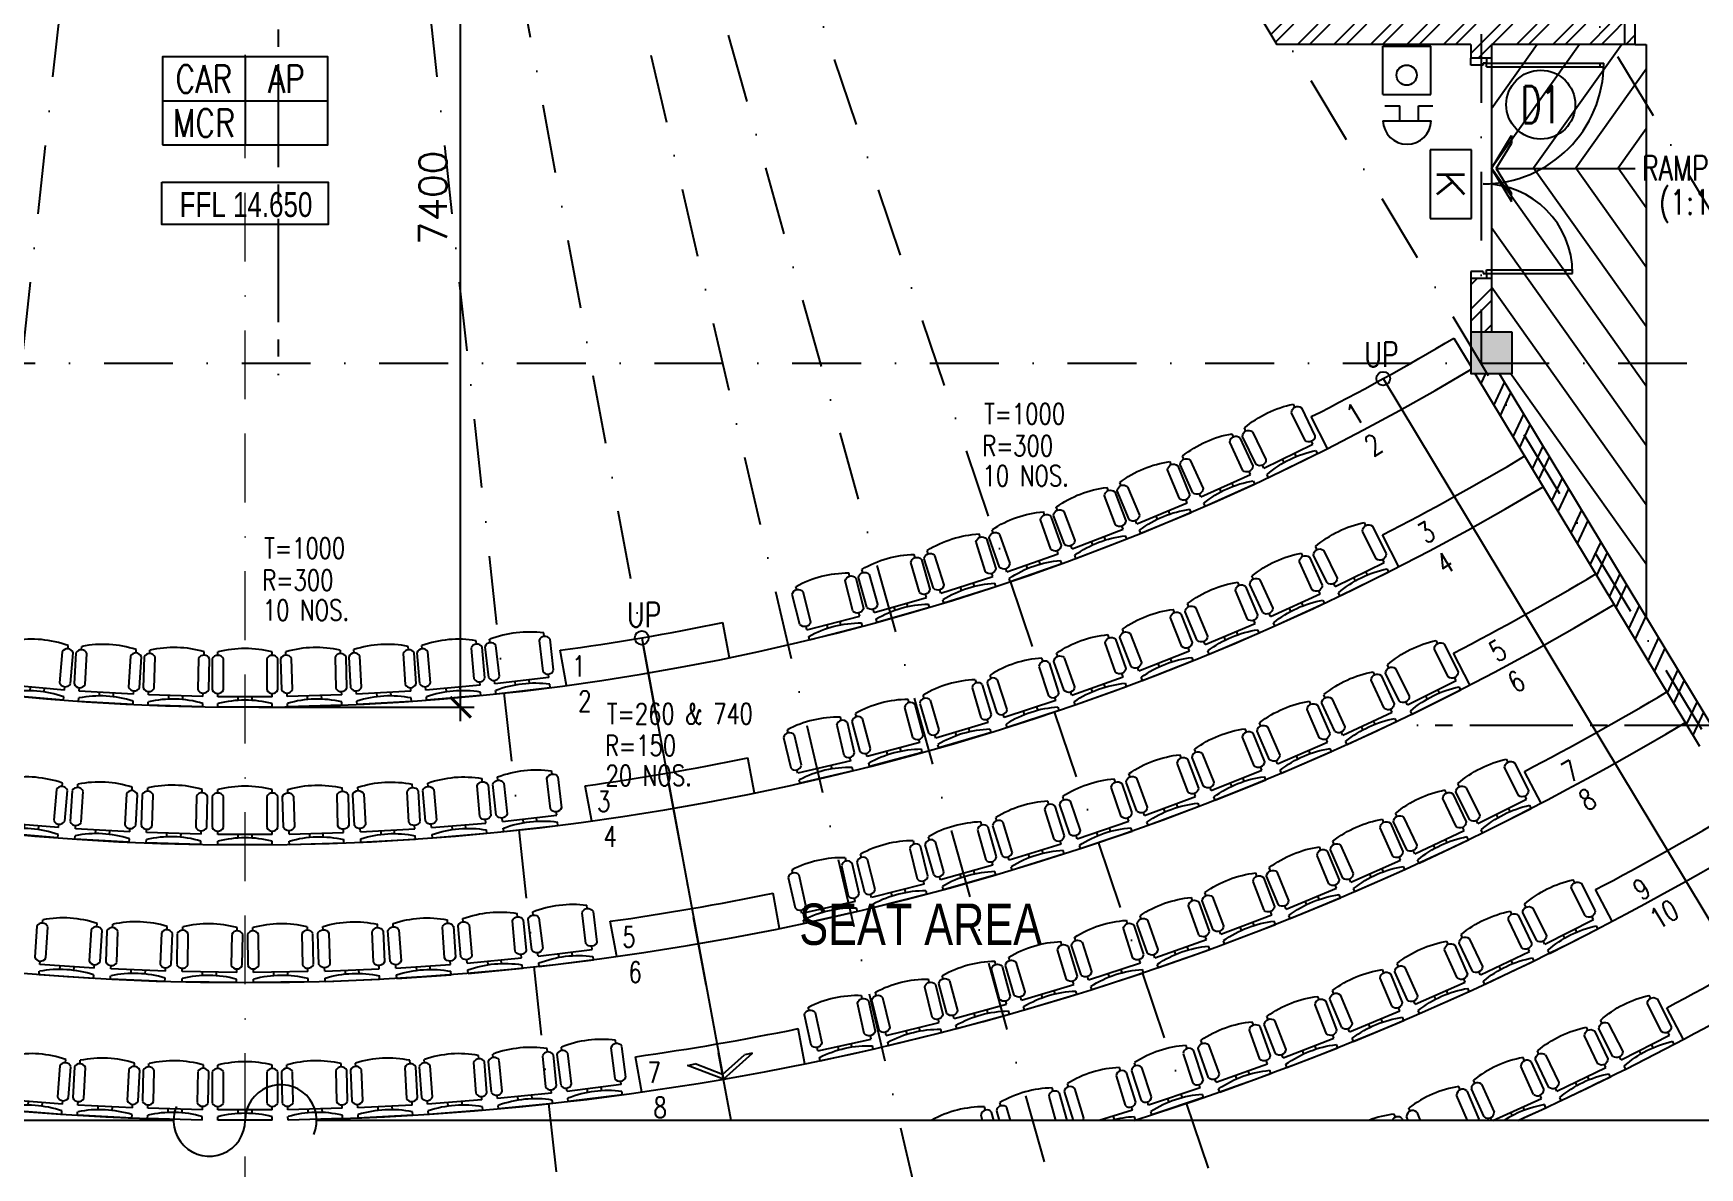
# Model space of a CAD drawing. Extents: x 2879167 to 2959690, y -882003 to -585933.
# Drawn here: x 2912693 to 2924800, y -853020 to -844781 of the extents above; entities that cross this region are included whole.
import ezdxf
from ezdxf.enums import TextEntityAlignment as Align

# ---------------------------------------------------------------- set-up
doc = ezdxf.new("R2010")
doc.units = 0
doc.header["$LTSCALE"] = 1000
doc.header["$MEASUREMENT"] = 0
doc.header["$PDMODE"] = 66
for name, pattern in [('BORDER', [1.75, 0.5, -0.25, 0.5, -0.25, 0, -0.25]), ('CENTER2', [1.125, 0.75, -0.125, 0.125, -0.125]), ('DASHDOT', [1, 0.5, -0.25, 0, -0.25])]:
    doc.linetypes.add(name, pattern=pattern)
doc.layers.get('0').update_dxf_attribs({"linetype": 'CONTINUOUS'})
doc.layers.get('DEFPOINTS').update_dxf_attribs({"linetype": 'CONTINUOUS'})
for name, color, linetype in [('-EL & K', 10, 'CONTINUOUS'), ('-FF', 240, 'CONTINUOUS'), ('COL', 3, 'CONTINUOUS'), ('DIM', 5, 'CONTINUOUS'), ('Finishes', 1, 'CONTINUOUS'), ('GRID', 6, 'DASHDOT'), ('H', 6, 'CONTINUOUS'), ('R25', 5, 'CONTINUOUS'), ('ROAD', 7, 'CONTINUOUS'), ('Sch_Door', 7, 'CONTINUOUS'), ('seat_below_cen', 8, 'CONTINUOUS'), ('SECTIONLINE', 4, 'CONTINUOUS'), ('SPEC', 7, 'CONTINUOUS'), ('stair', 7, 'CONTINUOUS'), ('step', 7, 'CONTINUOUS'), ('TEXT', 7, 'CONTINUOUS'), ('WALL', 2, 'CONTINUOUS'), ('WIN', 5, 'CONTINUOUS')]:
    doc.layers.add(name, color=color, linetype=linetype)
doc.styles.add('ROMANS', font='romans.shx')
doc.styles.add('ROMS', font='ROMANS.SHX', dxfattribs={"height": 300})
doc.styles.get("Standard").update_dxf_attribs({"font": 'Helv.shx'})
doc.dimstyles.get("Standard").update_dxf_attribs({"dimscale": 5, "dimtxt": 1, "dimasz": 2, "dimexe": 1, "dimexo": 1, "dimgap": 1, "dimtad": 0, "dimtih": 1, "dimtoh": 1, "dimdec": 4, "dimzin": 0, "dimdsep": 46, "dimtxsty": 'ROMANS', "dimcen": 1, "dimadec": 0, "dimazin": 0, "dimtfac": 1, "dimtdec": 4, "dimtofl": 0, "dimtmove": 0, "dimatfit": 3, "dimfxl": 0, "dimtolj": 1, "dimtzin": 0, "dimarcsym": 0})
doc.dimstyles.new('STANDARD$0', dxfattribs={"dimscale": 0, "dimtxt": 8, "dimasz": 6, "dimexe": 1, "dimexo": 1, "dimgap": 3, "dimtad": 1, "dimdec": 0, "dimlfac": -1, "dimrnd": 1, "dimzin": 0, "dimdsep": 46, "dimtxsty": 'Standard', "dimcen": 0, "dimclrd": 5, "dimclre": 250, "dimadec": 0, "dimazin": 0, "dimtfac": 1, "dimtdec": 4, "dimtofl": 0, "dimtmove": 0, "dimatfit": 3, "dimfxl": 0, "dimtolj": 1, "dimtzin": 0, "dimarcsym": 0})
pattern_1 = [(45, (488140.78, 85286.4), (-132.582521, 132.582521), []), (45, (488229.17, 85286.4), (-132.582521, 132.582521), [])]

# ---------------------------------------------------------------- blocks, each defined once
blk = doc.blocks.new('A$C7CF1353A')
at = {"layer": 'R25'}
for p, q in [((115, 1600), (115, 1563)), ((90, 1550), (0, 1550)), ((115, 1563), (90, 1563)), ((90, 1563), (90, 1550)), ((115, 1538), (115, 1563)), ((115, 1563), (966, 1563)), ((115, 1538), (965, 1538)), ((90, 50), (0, 50)), ((90, 50), (90, 37)), ((90, 37), (740, 37)), ((115, 62), (740, 62)), ((115, 37), (115, 62)), ((115, 37), (115, 0))]:
    blk.add_line(p, q, dxfattribs=at)
for centre, radius, start, end in [((90, 1563), 876, 270, 0), ((90, 37), 650, 0, 89.9999)]:
    blk.add_arc(centre, radius, start, end, dxfattribs=at)
at = {"layer": 'WIN'}
for p, q in [((0, 1550), (0, 1600)), ((940, 1538), (940, 1563)), ((0, 50), (0, 0)), ((689, 62), (689, 37))]:
    blk.add_line(p, q, dxfattribs=at)
blk = doc.blocks.new('_ARCHTICK')
at = {"color": 0, "linetype": 'ByBlock', "const_width": 0.15}
blk.add_lwpolyline([(-0.5, -0.5), (0.5, 0.5)], dxfattribs=at)
blk = doc.blocks.new('*D191')
at = {"layer": 'DEFPOINTS', "color": 0}
for p in [(2914231, -842276), (2915796, -842276), (2914231, -849676)]:
    blk.add_point(p, dxfattribs=at)
at = {"layer": 'DIM', "color": 0}
for p, q in [((2915796, -849776), (2915796, -842176)), ((2914331, -842276), (2915896, -842276)), ((2914331, -849676), (2915896, -849676))]:
    blk.add_line(p, q, dxfattribs=at)
at = {"layer": 'DIM', "color": 0, "xscale": 150, "yscale": 150, "zscale": 150}
for p, rotation in [((2915796, -842276), 90), ((2915796, -849676), 270)]:
    blk.add_blockref('_ARCHTICK', p, dxfattribs=dict(at, rotation=rotation))
at = {"layer": 'DIM', "color": 7, "insert": (2915596, -845976), "char_height": 200, "attachment_point": 5, "rotation": 90, "style": 'ROMANS'}
blk.add_mtext('\\A1;7400', dxfattribs=at)
blk = doc.blocks.new('*D195')
at = {"layer": 'DEFPOINTS', "color": 0}
for p in [(2914231, -832276), (2914231, -832276), (2913813, -834561), (2898231, -858827), (2931005, -860112)]:
    blk.add_point(p, dxfattribs=at)
at = {"layer": 'DIM'}
blk.add_arc((2914231, -832276), 2323, 238.927, 301.073, dxfattribs=at)
at = {"layer": 'DIM', "xscale": 200, "yscale": 200, "zscale": 200}
for p, rotation in [((2913032, -834265), 148.9270490380316), ((2915430, -834265), 31.07295098388072)]:
    blk.add_blockref('_ARCHTICK', p, dxfattribs=dict(at, rotation=rotation))
at = {"layer": 'DIM', "color": 7, "insert": (2914231, -834379), "char_height": 200, "attachment_point": 5, "rotation": 0, "style": 'ROMANS'}
blk.add_mtext('\\A1;62°8\'45"', dxfattribs=at)
blk = doc.blocks.new('*D211')
at = {"layer": 'DEFPOINTS', "color": 0}
for p in [(2914231, -832276), (2914231, -832276), (2910578, -865824), (2917884, -865824), (2912983, -866783)]:
    blk.add_point(p, dxfattribs=at)
at = {"layer": 'DIM'}
for p, q in [((2910567, -865923), (2910482, -866702)), ((2917895, -865923), (2917980, -866702))]:
    blk.add_line(p, q, dxfattribs=at)
blk.add_arc((2914231, -832276), 34530, 263.7854, 276.2146, dxfattribs=at)
at = {"layer": 'DIM', "xscale": 200, "yscale": 200, "zscale": 200}
for p, rotation in [((2910493, -866602), 173.7854098226173), ((2917969, -866602), 6.214590176150291)]:
    blk.add_blockref('_ARCHTICK', p, dxfattribs=dict(at, rotation=rotation))
at = {"layer": 'DIM', "color": 7, "insert": (2914231, -866586), "char_height": 200, "attachment_point": 5, "style": 'ROMANS'}
blk.add_mtext('\\A1;12°25\'45"', dxfattribs=at)
blk = doc.blocks.new('*D212')
at = {"layer": 'DEFPOINTS', "color": 0}
for p in [(2914231, -832276), (2914231, -832276), (2924967, -864095), (2917884, -865824), (2920442, -866259)]:
    blk.add_point(p, dxfattribs=at)
at = {"layer": 'DIM'}
for p, q in [((2924999, -864190), (2925307, -865104)), ((2917895, -865923), (2917982, -866718))]:
    blk.add_line(p, q, dxfattribs=at)
blk.add_arc((2914231, -832276), 34546, 276.2146, 288.6438, dxfattribs=at)
at = {"layer": 'DIM', "xscale": 200, "yscale": 200, "zscale": 200}
for p, rotation in [((2925275, -865009), 18.64377093083604), ((2917971, -866619), 186.2145905017466)]:
    blk.add_blockref('_ARCHTICK', p, dxfattribs=dict(at, rotation=rotation))
at = {"layer": 'DIM', "color": 7, "insert": (2921619, -865798), "char_height": 200, "attachment_point": 5, "rotation": 12.4292, "style": 'ROMANS'}
blk.add_mtext('\\A1;12°25\'45"', dxfattribs=at)
blk = doc.blocks.new('*D213')
at = {"layer": 'DEFPOINTS', "color": 0}
for p in [(2914231, -832276), (2914231, -832276), (2931679, -861230), (2924967, -864095), (2927606, -864112)]:
    blk.add_point(p, dxfattribs=at)
at = {"layer": 'DIM'}
for p, q in [((2931730, -861316), (2932106, -861938)), ((2924999, -864190), (2925302, -865090))]:
    blk.add_line(p, q, dxfattribs=at)
blk.add_arc((2914231, -832276), 34532, 288.6438, 301.073, dxfattribs=at)
at = {"layer": 'DIM', "xscale": 200, "yscale": 200, "zscale": 200}
for p, rotation in [((2932054, -861853), 31.07295125743966), ((2925270, -864995), 198.6437709308367)]:
    blk.add_blockref('_ARCHTICK', p, dxfattribs=dict(at, rotation=rotation))
at = {"layer": 'DIM', "color": 7, "insert": (2928656, -863409), "char_height": 200, "attachment_point": 5, "rotation": 24.8584, "style": 'ROMANS'}
blk.add_mtext('\\A1;12°25\'45"', dxfattribs=at)
blk = doc.blocks.new('*D214')
at = {"layer": 'DEFPOINTS', "color": 0}
for p in [(2914231, -832276), (2914231, -832276), (2903496, -864095), (2905581, -865721), (2910578, -865824)]:
    blk.add_point(p, dxfattribs=at)
at = {"layer": 'DIM'}
for p, q in [((2903464, -864190), (2903155, -865104)), ((2910567, -865923), (2910481, -866718))]:
    blk.add_line(p, q, dxfattribs=at)
blk.add_arc((2914231, -832276), 34546, 251.3562, 263.7854, dxfattribs=at)
at = {"layer": 'DIM', "xscale": 200, "yscale": 200, "zscale": 200}
for p, rotation in [((2903187, -865009), 161.3562291409189), ((2910491, -866619), 353.7854095700074)]:
    blk.add_blockref('_ARCHTICK', p, dxfattribs=dict(at, rotation=rotation))
at = {"layer": 'DIM', "color": 7, "insert": (2906843, -865798), "char_height": 200, "attachment_point": 5, "rotation": 347.5708, "style": 'ROMANS'}
blk.add_mtext('\\A1;12°25\'45"', dxfattribs=at)
blk = doc.blocks.new('*D215')
at = {"layer": 'DEFPOINTS', "color": 0}
for p in [(2914231, -832276), (2914231, -832276), (2896783, -861230), (2898592, -863063), (2903496, -864095)]:
    blk.add_point(p, dxfattribs=at)
at = {"layer": 'DIM'}
for p, q in [((2896732, -861316), (2896357, -861938)), ((2903464, -864190), (2903160, -865090))]:
    blk.add_line(p, q, dxfattribs=at)
blk.add_arc((2914231, -832276), 34532, 238.927, 251.3562, dxfattribs=at)
at = {"layer": 'DIM', "xscale": 200, "yscale": 200, "zscale": 200}
for p, rotation in [((2896408, -861853), 148.9270488143155), ((2903192, -864995), 341.3562291409183)]:
    blk.add_blockref('_ARCHTICK', p, dxfattribs=dict(at, rotation=rotation))
at = {"layer": 'DIM', "color": 7, "insert": (2899807, -863409), "char_height": 200, "attachment_point": 5, "rotation": 335.1416, "style": 'ROMANS'}
blk.add_mtext('\\A1;12°25\'45"', dxfattribs=at)
blk = doc.blocks.new('*D248')
at = {"layer": 'DEFPOINTS', "color": 0}
for p in [(2914231, -832276), (2910020, -864502)]:
    blk.add_point(p, dxfattribs=at)
at = {"layer": 'DIM', "color": 0}
blk.add_line((2914244, -832176), (2910008, -864601), dxfattribs=at)
at = {"layer": 'DIM', "color": 0, "xscale": 150, "yscale": 150, "zscale": 150, "rotation": 262.5559261488257}
blk.add_blockref('_ARCHTICK', (2910020, -864502), dxfattribs=at)
at = {"layer": 'DIM', "color": 7, "insert": (2911107, -854329), "char_height": 200, "attachment_point": 5, "rotation": 82.5559, "style": 'ROMANS'}
blk.add_mtext('\\A1;R32500', dxfattribs=at)
blk = doc.blocks.new('sbc')
at = {"layer": 'seat_below_cen'}
for p, q in [((-198, 375), (-198, 400)), ((198, 375), (198, 400)), ((-238, 350), (-238, 125)), ((-158, 125), (-158, 350)), ((158, 350), (158, 125)), ((238, 125), (238, 350)), ((-198, 75), (-198, 100)), ((198, 75), (-198, 75)), ((-198, 0), (-198, 25)), ((198, 0), (-198, 0)), ((-50, 49), (-50, 75)), ((50, 75), (50, 48)), ((198, 75), (198, 100)), ((198, 0), (198, 25))]:
    blk.add_line(p, q, dxfattribs=at)
for centre, radius, start, end in [((-198, 331), 44.5, 25.9892, 154.0108), ((0, -368), 793, 75.5714, 104.4286), ((198, 331), 44.5, 25.9892, 154.0108), ((-198, 144), 44.5, 205.9892, 334.0108), ((198, 144), 44.5, 205.9892, 334.0108), ((0, -743), 793, 75.5714, 104.4286)]:
    blk.add_arc(centre, radius, start, end, dxfattribs=at)
blk = doc.blocks.new('*D240')
at = {"layer": 'DEFPOINTS', "color": 0}
for p in [(2914231, -832276), (2914231, -832276), (2925948, -864522), (2927659, -864503), (2925388, -865344)]:
    blk.add_point(p, dxfattribs=at)
at = {"layer": 'DIM'}
blk.add_arc((2914231, -832276), 34310, 288.6438, 292.6199, dxfattribs=at)
at = {"layer": 'DIM', "xscale": 200, "yscale": 200, "zscale": 200}
for p, rotation in [((2927427, -863946), 22.61986495981799), ((2925199, -864785), 198.6437706189759)]:
    blk.add_blockref('_ARCHTICK', p, dxfattribs=dict(at, rotation=rotation))
at = {"layer": 'DIM', "color": 7, "insert": (2926243, -864180), "char_height": 200, "attachment_point": 5, "rotation": 20.6318, "style": 'ROMANS'}
blk.add_mtext('\\A1;3°58\'34"', dxfattribs=at)
blk = doc.blocks.new('*D241')
at = {"layer": 'DEFPOINTS', "color": 0}
for p in [(2914231, -832276), (2914231, -832276), (2901771, -864243), (2900803, -864503), (2903074, -865344)]:
    blk.add_point(p, dxfattribs=at)
at = {"layer": 'DIM'}
blk.add_arc((2914231, -832276), 34310, 247.3801, 251.3562, dxfattribs=at)
at = {"layer": 'DIM', "xscale": 200, "yscale": 200, "zscale": 200}
for p, rotation in [((2901035, -863946), 157.3801448760717), ((2903263, -864785), 341.3562392169155)]:
    blk.add_blockref('_ARCHTICK', p, dxfattribs=dict(at, rotation=rotation))
at = {"layer": 'DIM', "color": 7, "insert": (2902219, -864180), "char_height": 200, "attachment_point": 5, "rotation": 339.3682, "style": 'ROMANS'}
blk.add_mtext('\\A1;3°58\'34"', dxfattribs=at)
blk = doc.blocks.new('*D242')
at = {"layer": 'DEFPOINTS', "color": 0}
for p in [(2914231, -832276), (2914231, -832276), (2903828, -864970), (2903070, -865356), (2904805, -865892)]:
    blk.add_point(p, dxfattribs=at)
at = {"layer": 'DIM'}
blk.add_arc((2914231, -832276), 34310, 251.3562, 254.3361, dxfattribs=at)
at = {"layer": 'DIM', "xscale": 200, "yscale": 200, "zscale": 200}
for p, rotation in [((2903263, -864785), 161.3562293810234), ((2904968, -865311), 344.3361454312286)]:
    blk.add_blockref('_ARCHTICK', p, dxfattribs=dict(at, rotation=rotation))
at = {"layer": 'DIM', "color": 7, "insert": (2904177, -864850), "char_height": 200, "attachment_point": 5, "rotation": 342.8462, "style": 'ROMANS'}
blk.add_mtext('\\A1;2°58\'48"', dxfattribs=at)
blk = doc.blocks.new('*D243')
at = {"layer": 'DEFPOINTS', "color": 0}
for p in [(2914231, -832276), (2914231, -832276), (2924066, -865145), (2925392, -865356), (2923657, -865892)]:
    blk.add_point(p, dxfattribs=at)
at = {"layer": 'DIM'}
blk.add_arc((2914231, -832276), 34310, 285.6639, 288.6438, dxfattribs=at)
at = {"layer": 'DIM', "xscale": 200, "yscale": 200, "zscale": 200}
for p, rotation in [((2925199, -864785), 18.64377421588699), ((2923494, -865311), 195.6638581656818)]:
    blk.add_blockref('_ARCHTICK', p, dxfattribs=dict(at, rotation=rotation))
at = {"layer": 'DIM', "color": 7, "insert": (2924286, -864850), "char_height": 200, "attachment_point": 5, "rotation": 17.1538, "style": 'ROMANS'}
blk.add_mtext('\\A1;2°58\'48"', dxfattribs=at)
blk = doc.blocks.new('*D187')
at = {"layer": 'DEFPOINTS', "color": 0, "ltscale": 0.1}
for p in [(2914231, -832276), (2908510, -860604)]:
    blk.add_point(p, dxfattribs=at)
at = {"layer": 'DIM', "ltscale": 0.1}
blk.add_line((2914251, -832177), (2908491, -860702), dxfattribs=at)
at = {"layer": 'DIM', "ltscale": 0.1, "xscale": 200, "yscale": 200, "zscale": 200, "rotation": 258.5830123765257}
blk.add_blockref('_ARCHTICK', (2908510, -860604), dxfattribs=at)
at = {"layer": 'DIM', "color": 7, "ltscale": 0.1, "insert": (2909550, -854231), "char_height": 200, "attachment_point": 5, "rotation": 78.583, "style": 'ROMANS'}
blk.add_mtext('\\A1;R28900', dxfattribs=at)

msp = doc.modelspace()

# ---------------------------------------------------------------- hatches: boundary and pattern name
at = {"layer": 'H', "ltscale": 0.1}
h = msp.add_hatch(dxfattribs=at)
h.set_pattern_fill('AR-CONC', color=256, scale=35, style=0)
h.set_pattern_definition([(50, (488140.78, 85286.4), (251.041064, -21.963247), [26.25, -288.75]), (355, (488140.78, 85286.4), (-48.562967, 263.267247), [21, -231]), (100.4514, (488161.7, 85284.56), (202.478284, 241.30384), [22.309067, -245.39974]), (46.1842, (488140.78, 85356.4), (373.534367, -57.931655), [39.375, -433.125]), (96.6356, (488171.9, 85351.56), (327.131947, 340.941255), [33.4636, -368.09955]), (351.1842, (488140.78, 85356.4), (327.13168, 340.94151), [31.5, -346.5]), (21, (488175.78, 85338.9), (208.917468, -140.916612), [26.25, -288.75]), (326, (488175.78, 85338.9), (85.160366, 253.802516), [21, -231]), (71.4514, (488193.19, 85327.15), (294.07792, 112.885674), [22.309067, -245.39974]), (37.5, (488140.78, 85286.39), (4.2559494, 116.5128488), [0, -228.2, 0, -234.5, 0, -231.875]), (7.5, (488140.78, 85286.39), (92.074338, 138.044099), [0, -133.7, 0, -222.95, 0, -88.375]), (327.5, (488062.73, 85286.39), (186.8378527, -7.894205), [0, -87.5, 0, -273, 0, -362.25]), (317.5, (488027.73, 85286.39), (204.115159, 35.036744), [0, -113.75, 0, -181.3, 0, -257.25])])
h.paths.add_polyline_path([(2926257.1, -842200.5), (2926082.1, -842200.5), (2926082.1, -842300.5, -0.4142136), (2926132.1, -842350.5, -1), (2926032.1, -842350.5, -0.4142136), (2926082.1, -842300.5), (2926082.1, -842200.5), (2925907.1, -842200.5), (2925907.1, -842800.5), (2926257.1, -842800.5)])
h.paths.add_polyline_path([(2920407.1, -842200.5), (2920257.1, -842200.5), (2920257.1, -842300.5, -0.4142136), (2920307.1, -842350.5, -1), (2920207.1, -842350.5, -0.4142136), (2920257.1, -842300.5), (2920257.1, -842200.5), (2920107.1, -842200.5), (2920107.1, -842500.5), (2920407.1, -842500.5)])
h.paths.add_polyline_path([(2923436.8, -846950.5), (2923136.8, -846950.5), (2923136.8, -847250.5), (2923436.8, -847250.5)])
h.paths.add_polyline_path([(2926257.1, -846650.5), (2925907.1, -846650.5), (2925907.1, -847250.5), (2926257.1, -847250.5)])
h = msp.add_hatch(dxfattribs=at)
h.set_pattern_fill('ANSI32', color=256, scale=500, style=0)
h.set_pattern_definition(pattern_1)
h.paths.add_polyline_path([(2924332.1, -842200.5), (2920407.1, -842200.5), (2920407.1, -842361.1), (2924182.1, -842361.1), (2924182.1, -842936.1), (2924182.3, -842936.1), (2924182.3, -842936.1), (2924332.1, -842936.1)])
h.paths.add_polyline_path([(2920407.1, -842379.1), (2920407.1, -842500.5), (2920305.1, -842500.5), (2921727.6, -844861.1), (2923136.8, -844861.1), (2923136.8, -844961.1), (2923286.8, -844961.1), (2923286.8, -844861.1), (2924332.1, -844861.1), (2924332.1, -844136.1), (2924182.1, -844136.1), (2924182.1, -844711.1), (2921812.3, -844711.1)])
h = msp.add_hatch(dxfattribs=at)
h.set_pattern_fill('ANSI32', color=256, scale=500, style=0)
h.set_pattern_definition(pattern_1)
h.paths.add_polyline_path([(2923286.8, -846561.1), (2923136.8, -846561.1), (2923136.8, -846950.5), (2923286.8, -846950.5)])
h = msp.add_hatch(dxfattribs=at)
h.set_pattern_fill('ANSI32', color=256, scale=600, angle=20, style=0)
h.paths.add_polyline_path([(2923342.5, -847250.5), (2924932.5, -849879.2), (2924799.7, -849959.2), (2923167.4, -847250.5)])

# ---------------------------------------------------------------- linework, layer by layer
at = {"layer": '-EL & K', "color": 10}
for p, q in [((2922842.3, -845626.9), (2922842.3, -846126.9)), ((2923142.3, -845626.9), (2922842.3, -845626.9)), ((2923142.3, -846126.9), (2923142.3, -845626.9)), ((2922842.3, -846126.9), (2923142.3, -846126.9))]:
    msp.add_line(p, q, dxfattribs=at)
at = {"layer": '-FF', "ltscale": 1.3}
for p, q in [((2922497.4, -844874.3), (2922847.6, -844874.3)), ((2922497.6, -845224.5), (2922497.6, -844874.3)), ((2922847.6, -845224.5), (2922847.6, -844874.3)), ((2922497.6, -845224.5), (2922847.7, -845224.5)), ((2922513.1, -845308.1), (2922621.7, -845308.1)), ((2922513.1, -845308.1), (2922621.7, -845308.1)), ((2922621.7, -845416.1), (2922621.7, -845308.1)), ((2922621.7, -845416.1), (2922621.7, -845308.1)), ((2922756.4, -845308.1), (2922860.7, -845308.1)), ((2922756.4, -845416.1), (2922756.4, -845308.1)), ((2922756.4, -845308.1), (2922860.7, -845308.1)), ((2922756.4, -845416.1), (2922756.4, -845308.1)), ((2922498.6, -845416.1), (2922849.5, -845416.1)), ((2922498.6, -845416.1), (2922849.5, -845416.1))]:
    msp.add_line(p, q, dxfattribs=at)
for centre, major_axis, start_param, end_param in [((2922670.6, -845084.4), (51.9, -51.9), 3.1415927, 9.424778), ((2922674, -845410.4), (124.2, 124.2), 2.3885726, 5.465409), ((2922674, -845410.4), (124.2, 124.2), 2.3885726, 5.465409)]:
    msp.add_ellipse(centre, major_axis=major_axis, ratio=1, start_param=start_param, end_param=end_param, dxfattribs=at)
at = {"ltscale": 2}
msp.add_line((2923013.3, -846994.7), (2923136.8, -847199.6), dxfattribs=at)
at = {"color": 5, "ltscale": 2}
for p, q in [((2913711.1, -852677.3), (2902024.7, -852677.3)), ((2926437.6, -852677.3), (2914751.1, -852677.3))]:
    msp.add_line(p, q, dxfattribs=at)
at = {"ltscale": 2}
for radius, start, end in [(17400, 239.21495, 300.78505), (18400, 239.16059, 300.83941), (19140, 297.30466, 300.85145), (19400, 239.14855, 300.85145), (17140, 277.67378, 281.68639), (20140, 297.48963, 300.8623), (20400, 239.1377, 268.53973), (20400, 271.46024, 300.8623), (18140, 277.8297, 281.62098), (21140, 297.65728, 300.87215), (21400, 287.56868, 300.87215), (19140, 277.96931, 281.5624), (22140, 297.80993, 300.88111), (22400, 294.38451, 300.88111), (20140, 278.09504, 281.50965)]:
    msp.add_arc((2914231.1, -832275.5), radius, start, end, dxfattribs=at)
at = {"color": 5, "ltscale": 2}
for centre, start, end in [((2914491.1, -852677.3), 336.90183, 180), ((2914491.2, -852677.4), 336.90183, 180), ((2913971.1, -852677.3), 156.90183, 0), ((2913971.2, -852677.4), 156.90183, 0)]:
    msp.add_arc(centre, 260, start, end, dxfattribs=at)
at = {"layer": 'COL', "color": 3, "ltscale": 2}
msp.add_lwpolyline([(2923436.8, -846950.5), (2923136.8, -846950.5), (2923136.8, -847250.5), (2923436.8, -847250.5)], close=True, dxfattribs=at)
at = {"layer": 'Finishes'}
for p, q in [((2914231.1, -844951.6), (2914231.1, -845591.6)), ((2913631, -845272), (2914831.2, -845272))]:
    msp.add_line(p, q, dxfattribs=at)
msp.add_lwpolyline([(2913631, -845591.6), (2914831.2, -845591.6), (2914831.2, -844951.6), (2913631, -844951.6)], close=True, dxfattribs=at)
at = {"layer": 'GRID'}
for p, q in [((2915944.1, -831243.2), (2933927.4, -861086.4)), ((2910453.1, -866970.4), (2914231.1, -832275.5)), ((2914231.1, -832275.5), (2932244, -862167.7)), ((2914231.1, -832275.5), (2920443.8, -858961.9)), ((2925388.1, -865344.1), (2914231.1, -832275.5)), ((2918009.1, -866970.4), (2914231.1, -832275.5)), ((2914231.1, -832275.5), (2923657.4, -865891.9)), ((2924257.1, -844861.1), (2924257.1, -841187.9)), ((2923211.8, -844786.1), (2923211.8, -847178.8)), ((2902205.2, -847175.5), (2938704.8, -847175.5))]:
    msp.add_line(p, q, dxfattribs=at)
at = {"layer": 'GRID', "color": 5}
msp.add_line((2917763.1, -852677.3), (2913900.6, -831837.5), dxfattribs=at)
at = {"layer": 'GRID', "color": 42, "linetype": 'BORDER', "lineweight": 9}
msp.add_line((2914231.1, -872689.7), (2914231.1, -832275.5), dxfattribs=at)
at = {"layer": 'ROAD', "color": 8}
for p, q in [((2923927, -844861.1), (2923286.8, -845761.1)), ((2923620.2, -844861.1), (2923286.8, -845329.8)), ((2923286.8, -844961.1), (2923286.8, -846561.1)), ((2924233.7, -844861.1), (2923593.6, -845761.1)), ((2924332.1, -844861.1), (2924411.8, -844861.1)), ((2924411.8, -844861.1), (2924411.8, -849024.9)), ((2924411.8, -845042.1), (2923900.4, -845761.1)), ((2924411.8, -845473.4), (2924207.2, -845761.1)), ((2924411.8, -847342.7), (2923286.8, -845761.1)), ((2924411.8, -846911.4), (2923593.6, -845761.1)), ((2924411.8, -846480.1), (2923900.4, -845761.1)), ((2924411.8, -846048.8), (2924207.2, -845761.1)), ((2924411.8, -847774), (2923286.8, -846192.4)), ((2924411.8, -848205.3), (2923286.8, -846623.7)), ((2924411.8, -848636.6), (2923425.8, -847250.5))]:
    msp.add_line(p, q, dxfattribs=at)
at = {"layer": 'Sch_Door', "ltscale": 0.1}
msp.add_circle((2923645.2, -845298.7), 250.4, dxfattribs=at)
at = {"layer": 'seat_below_cen'}
for p, q in [((2923526.7, -852243.8), (2923516.3, -852221)), ((2920560, -852352.2), (2920626, -852567.3)), ((2920590.9, -852316.5), (2920583.6, -852292.6)), ((2920702.5, -852543.8), (2920636.5, -852328.7)), ((2923593.7, -852487.9), (2923500.6, -852283.1)), ((2923573.4, -852250), (2923666.6, -852454.8)), ((2920102.1, -852465.1), (2920095.3, -852441.1)), ((2920182.4, -852468.1), (2920246.7, -852677.4)), ((2920213.3, -852432.5), (2920205.9, -852408.6)), ((2920324.9, -852659.7), (2920258.9, -852444.6)), ((2923060.6, -852454.2), (2923050.8, -852431.2)), ((2923107.2, -852461.5), (2923195.6, -852668.4)), ((2923234.2, -852651.4), (2923141, -852446.6)), ((2923167.1, -852407.3), (2923156.8, -852384.5)), ((2923213.9, -852413.5), (2923307, -852618.3)), ((2919609.8, -852601.8), (2919603.7, -852577.6)), ((2919721.8, -852571.9), (2919715, -852547.8)), ((2919793, -852677.4), (2919767, -852585.1)), ((2920070.3, -852500), (2920120.1, -852677.4)), ((2920203.2, -852677.4), (2920147.4, -852478.4)), ((2920678.9, -852603.3), (2920671.6, -852579.4)), ((2922697.3, -852609.3), (2922687.5, -852586.3)), ((2923112.4, -852677.4), (2923033.6, -852492.9)), ((2923297.7, -852677.4), (2923650.9, -852516.9)), ((2923478.9, -852677.4), (2923681.9, -852585.2)), ((2923527.4, -852601.7), (2923516.6, -852577.9)), ((2923650.9, -852516.9), (2923640.5, -852494.1)), ((2923681.9, -852585.2), (2923671.5, -852562.4)), ((2919221.5, -852677.4), (2919220.9, -852675.1)), ((2919577.2, -852635.9), (2919587.8, -852677.4)), ((2919670.4, -852677.4), (2919654.8, -852616.2)), ((2919690, -852606.8), (2919709.9, -852677.4)), ((2920678.9, -852603.3), (2920437.6, -852677.4)), ((2920442.8, -852677.4), (2920442.3, -852676)), ((2920537.9, -852646.6), (2920545.7, -852672.1)), ((2920701, -852675), (2920693.1, -852677.4)), ((2920701, -852675), (2920693.6, -852651.1)), ((2922589.8, -852653.8), (2922580.5, -852630.5)), ((2922636.2, -852662.1), (2922642.3, -852677.4)), ((2922682.9, -852677.4), (2922670.4, -852648)), ((2922743.9, -852616.6), (2922769.9, -852677.4)), ((2923289.9, -852677.4), (2923280.9, -852657.6)), ((2923425.5, -852619.3), (2923436.6, -852643.6))]:
    msp.add_line(p, q, dxfattribs=at)
for centre, radius, start, end in [((2923654.3, -853001.6), 792.6, 100.02054, 128.87764), ((2920620.1, -853084.4), 792.6, 92.63941, 121.49651), ((2920604, -852359.1), 44.5, 43.05719, 171.07872), ((2923545.1, -852284.3), 44.5, 50.43833, 178.45985), ((2920112.6, -853233.5), 792.6, 91.24718, 120.10428), ((2920114.1, -852508), 44.5, 41.66497, 169.6865), ((2920226.3, -852475), 44.5, 43.05719, 171.07872), ((2923170.6, -853214.7), 792.6, 98.69026, 127.54736), ((2923078.1, -852495.1), 44.5, 49.10805, 177.12958), ((2923185.5, -852447.8), 44.5, 50.43833, 178.45985), ((2923622.1, -852453.6), 44.5, 230.43833, 358.45985), ((2919601.7, -853370.2), 792.6, 89.85496, 118.71206), ((2919733.8, -852614.7), 44.5, 41.66497, 169.6865), ((2920658.5, -852536.9), 44.5, 223.05719, 351.07872), ((2923809.5, -853342.9), 792.6, 100.02054, 122.89999), ((2919620.8, -852645), 44.5, 40.27275, 168.29428), ((2920280.9, -852652.8), 44.5, 326.42918, 351.07872), ((2920730.1, -853442.9), 792.6, 92.63941, 105.03843), ((2922682, -853416.6), 792.6, 97.35998, 111.15679), ((2922606.3, -852695.1), 44.5, 47.77777, 156.64691), ((2922714.8, -852650.2), 44.5, 49.10805, 177.12958), ((2923151.1, -852666.2), 44.5, 345.37537, 357.12958), ((2923262.5, -852617.1), 44.5, 230.43833, 358.45985)]:
    msp.add_arc(centre, radius, start, end, dxfattribs=at)
at = {"layer": 'SECTIONLINE', "color": 4, "linetype": 'CENTER2'}
for p, q in [((2914471.1, -840504.1), (2914471.1, -847263)), ((2929504.2, -849807.6), (2922745.3, -849807.6))]:
    msp.add_line(p, q, dxfattribs=at)
at = {"layer": 'SPEC', "color": 1}
msp.add_lwpolyline([(2913626.4, -845862.7), (2914835.8, -845862.7), (2914835.8, -846169.7), (2913626.4, -846169.7)], close=True, dxfattribs=at)
at = {"layer": 'stair', "color": 5}
for p, q in [((2923286.8, -845762.7), (2923432.9, -845522.7)), ((2923432.9, -845522.7), (2923432.9, -845580.3)), ((2923321.9, -845762.7), (2923432.9, -845580.3)), ((2923286.8, -845762.7), (2923432.9, -846002.7)), ((2923321.9, -845762.7), (2924331.1, -845762.7)), ((2923321.9, -845762.7), (2923432.9, -845945)), ((2923432.9, -846002.7), (2923432.9, -845945)), ((2922500.6, -847288.7), (2925700.4, -852602.5))]:
    msp.add_line(p, q, dxfattribs=at)
at = {"layer": 'stair', "color": 140}
for p, q in [((2917700.9, -852342.6), (2917860, -852200.2)), ((2917707.3, -852377.1), (2917916.7, -852189.7)), ((2917916.7, -852189.7), (2917860, -852200.2)), ((2917444.7, -852277.2), (2917501.4, -852266.7)), ((2917707.3, -852377.1), (2917444.7, -852277.2)), ((2917700.9, -852342.6), (2917501.4, -852266.7))]:
    msp.add_line(p, q, dxfattribs=at)
at = {"layer": 'step', "ltscale": 0.1}
for p, q in [((2922095.6, -847796.8), (2921978.1, -847564.9)), ((2922613, -848655.5), (2922494.6, -848424)), ((2923130.3, -849514), (2923011.1, -849282.9)), ((2923647.5, -850372.2), (2923527.5, -850141.6)), ((2924164.6, -851230.3), (2924043.9, -851000.1)), ((2924681.6, -852088.3), (2924560.3, -851858.3))]:
    msp.add_line(p, q, dxfattribs=at)
at = {"layer": 'step'}
for p, q in [((2917750.3, -849315.9), (2917702.9, -849060.2)), ((2916567.3, -849518), (2916519.9, -849262)), ((2917932.6, -850299.4), (2917885.2, -850043.7)), ((2916749.8, -850502.3), (2916702.3, -850246.4)), ((2918114.8, -851282.8), (2918067.4, -851027.1)), ((2916932.2, -851486.6), (2916884.7, -851230.7)), ((2918297.1, -852266.2), (2918249.7, -852010.5)), ((2917114.6, -852470.7), (2917067.1, -852214.8))]:
    msp.add_line(p, q, dxfattribs=at)
at = {"layer": 'step', "color": 5, "ltscale": 0.1}
msp.add_line((2917113.2, -849171.5), (2917707.3, -852377.1), dxfattribs=at)
at = {"layer": 'step', "color": 5}
for centre in [(2922500.6, -847288.7), (2917113.2, -849171.5)]:
    msp.add_circle(centre, 50, dxfattribs=at)
at = {"layer": 'step', "ltscale": 0.1}
for radius, start, end in [(17140, 296.87079, 300.82224), (18140, 297.09954, 300.83941)]:
    msp.add_arc((2914231.1, -832275.5), radius, start, end, dxfattribs=at)
at = {"layer": 'WALL'}
for p, q in [((2920305.1, -842500.5), (2921727.6, -844861.1)), ((2924332.1, -844861.1), (2924332.1, -844136.1)), ((2923136.8, -844861.1), (2921727.6, -844861.1)), ((2923136.8, -844861.1), (2923136.8, -844961.1)), ((2923286.8, -844961.1), (2923136.8, -844961.1)), ((2924332.1, -844861.1), (2923286.8, -844861.1)), ((2923286.8, -844861.1), (2923286.8, -844961.1)), ((2923286.8, -846561.1), (2923136.8, -846561.1)), ((2923136.8, -846561.1), (2923136.8, -847199.6)), ((2923286.8, -846561.1), (2923286.8, -846950.5)), ((2923167.4, -847250.5), (2924799.8, -849959.4)), ((2923342.5, -847250.5), (2924928.2, -849881.8))]:
    msp.add_line(p, q, dxfattribs=at)

# ---------------------------------------------------------------- block references
at = {"ltscale": 2}
msp.add_blockref('A$C7CF1353A', (2923136.8, -846561.1), dxfattribs=at)
at = {"layer": 'seat_below_cen', "xscale": -1}
for p, rotation in [((2921845.1, -847920.1), 25.95150749978123), ((2921386.8, -848134.9), 24.28484083526024), ((2920922.5, -848336.3), 22.61817416631726), ((2920452.6, -848524.1), 20.9515074935129), ((2919977.4, -848698.2), 19.28484083005969), ((2922363.2, -848779.8), 26.23073681620451), ((2919497.3, -848858.4), 17.61817416760809), ((2919012.8, -849004.5), 15.95150748993522), ((2921893.5, -849003), 24.61129238562787), ((2918524.2, -849136.5), 14.28484083179664), ((2921417.8, -849212.9), 22.99184791790807), ((2920936.2, -849409.2), 21.37240348878379), ((2920449.3, -849591.9), 19.75295904047933), ((2922887, -849637.4), 26.49887157109838), ((2922417.3, -849863.7), 24.95908630268744), ((2921943, -850076.8), 23.42325297236263), ((2921463.1, -850277.1), 21.88741962535541), ((2920978.1, -850464.5), 20.35158630338879), ((2923399.2, -850499.3), 26.70597783213436), ((2915789.3, -850608.4), 4.858198937119429), ((2916306.8, -850557), 6.47764338084059), ((2920488.1, -850638.8), 18.81575296414519), ((2914751, -850667.1), 1.619310045861519), ((2915270.6, -850645.1), 3.238754492198028), ((2922940.5, -850722.9), 25.27264448043007), ((2922476.3, -850935), 23.83931115472117), ((2922007, -851135.4), 22.40597783059427), ((2921532.8, -851324), 20.97264449006834), ((2923884.4, -851374.6), 26.81351114756847), ((2921054, -851500.7), 19.53931115371937), ((2916048.5, -851590.2), 5.375413000467626), ((2916565.5, -851534.5), 6.911246339639519), ((2923417.5, -851603.5), 25.42128892703928), ((2915010.9, -851659.8), 2.303746334059972), ((2915530.2, -851632), 3.839579669921954), ((2920571, -851665.4), 18.10597782184979), ((2920084, -851817.9), 16.67264449208701), ((2922945.2, -851821), 24.02906669719755), ((2919593.3, -851958.2), 15.23931115191519), ((2919099.3, -852086.1), 13.80597781657862), ((2922467.7, -852026.9), 22.63684448661177), ((2918602.3, -852201.7), 12.37264448589409), ((2921985.4, -852221.2), 21.24462225668035), ((2924438.7, -852214.6), 27.10964501603384), ((2921498.5, -852403.7), 19.85240003679081), ((2923973, -852446.2), 25.77936723967673)]:
    msp.add_blockref('sbc', p, dxfattribs=dict(at, rotation=rotation))
at = {"layer": 'seat_below_cen'}
for p, rotation in [((2912714.7, -849608.3), 354.9999347743678), ((2913219.5, -849645), 356.6666014368016), ((2915242.8, -849645), 3.333268107573111), ((2915747.5, -849608.3), 4.999934775857975), ((2916251, -849556.8), 6.666601438216838), ((2913725.1, -849667.1), 358.3332681028919), ((2914231.1, -849674.5), 359.9999347730275), ((2914737.2, -849667.1), 1.666601441498761), ((2919957.5, -849760.7), 18.13351462575332), ((2919461.1, -849915.5), 16.51407017221481), ((2918960.5, -850056.3), 14.89462572842391), ((2918456.1, -850182.8), 13.2751812844464), ((2912672.9, -850608.4), 355.1415322928202), ((2913191.6, -850645.1), 356.7609767403213), ((2913711.1, -850667.1), 358.3804211813306), ((2914231.1, -850674.5), 359.9998656240322), ((2919993.7, -850799.9), 17.27991966459393), ((2919495.1, -850947.7), 15.74408632358398), ((2918992.8, -851082.1), 14.20825299227356), ((2918487, -851202.9), 12.6724196578121), ((2912932, -851632), 356.1604130305114), ((2913451.3, -851659.8), 357.6962463629439), ((2913971.1, -851673.8), 359.2320796918834), ((2914491.1, -851673.8), 0.7679130302536358), ((2916776.1, -852516.1), 7.166718494961708), ((2921007.3, -852574.4), 18.46017783915859), ((2912701.5, -852618.1), 355.7000518275608), ((2913210.8, -852650), 357.1333851602321), ((2913720.8, -852669.1), 358.5667184966993), ((2914741.4, -852669.1), 1.433385162388625), ((2915251.3, -852650), 2.866718495803196), ((2915760.6, -852618.1), 4.300051823601904), ((2916269, -852573.5), 5.733385163846874), ((2914231.1, -852675.5), 5.182672837010216e-05)]:
    msp.add_blockref('sbc', p, dxfattribs=dict(at, rotation=rotation))

# ---------------------------------------------------------------- texts
at = {"layer": '-EL & K', "color": 10, "style": 'ROMS', "width": 1.2}
msp.add_text('K', height=200, rotation=270, dxfattribs=at).set_placement((2922890.1, -845766.5))
at = {"layer": 'Finishes', "color": 7, "ltscale": 10, "style": 'ROMANS', "width": 0.8}
for s, p in [('CAR', (2913931.1, -845112)), ('AP', (2914531.1, -845112)), ('MCR', (2913931.1, -845432))]:
    msp.add_text(s, height=200, dxfattribs=at).set_placement(p, align=Align.MIDDLE)
at = {"layer": 'Sch_Door', "color": 2, "style": 'ROMANS', "width": 0.6}
msp.add_text('D1', height=270, dxfattribs=at).set_placement((2923645.2, -845298.7), align=Align.MIDDLE_CENTER)
at = {"layer": 'SPEC', "color": 7, "style": 'ROMANS', "width": 0.75}
for s, height, p in [('RAMP UP', 180, (2924380.4, -845849.8)), ('T=1000', 150, (2919600.4, -847619.6)), ('R=300', 150, (2919586.4, -847851.6)), ('10 NOS.', 150, (2919589.8, -848069)), ('T=1000', 150, (2914370.4, -848595.6)), ('R=300', 150, (2914356.4, -848827.6)), ('10 NOS.', 150, (2914359.8, -849045)), ('T=260 & 740', 150, (2916860.4, -849797.6)), ('R=150', 150, (2916846.4, -850029.6)), ('20 NOS.', 150, (2916849.8, -850247))]:
    msp.add_text(s, height=height, dxfattribs=at).set_placement(p)
at = {"layer": 'SPEC', "color": 7, "width": 0.75}
msp.add_text('FFL 14.650', height=180, dxfattribs=at).set_placement((2914237.9, -846024.4, -4612.3), align=Align.MIDDLE_CENTER)
at = {"layer": 'SPEC', "color": 7, "style": 'ROMANS', "width": 0.75}
for s, rotation, p in [('(1:12)', 360, (2924504.8, -846097.5)), ('UP', 0, (2922364.1, -847203.9)), ('UP', 0, (2917006.9, -849094.3))]:
    msp.add_text(s, height=180, rotation=rotation, dxfattribs=at).set_placement(p)
at = {"layer": 'SPEC', "color": 1, "style": 'ROMANS', "width": 0.75}
for s, p in [('1', (2922292, -847635.5)), ('2', (2922426.4, -847858.4)), ('3', (2922811.9, -848494.6)), ('4', (2922946.3, -848717.5)), ('5', (2923330.4, -849354.3)), ('6', (2923464.8, -849577.2)), ('7', (2923858.8, -850227.9)), ('8', (2923981.6, -850435)), ('9', (2924375.7, -851085.6)), ('10', (2924498.5, -851292.6))]:
    msp.add_text(s, height=150, rotation=31.08068, dxfattribs=at).set_placement(p)
for s, p in [('1', (2916607.5, -849452)), ('2', (2916652.1, -849705.8)), ('3', (2916789.9, -850436.3)), ('4', (2916834.6, -850690.1)), ('5', (2916972.3, -851420.6)), ('6', (2917017, -851674.4)), ('7', (2917154.7, -852404.7)), ('8', (2917199.4, -852658.5))]:
    msp.add_text(s, height=150, dxfattribs=at).set_placement(p)
at = {"layer": 'TEXT', "color": 2, "width": 0.75}
msp.add_text('SEAT AREA', height=300, dxfattribs=at).set_placement((2919139.9, -851252.2), align=Align.MIDDLE_CENTER)

# ---------------------------------------------------------------- dimensions: what is measured, and where the dimension line sits
at = {"layer": 'DIM', "ltscale": 0.1}
dim = msp.add_radius_dim(center=(2914231.1, -832275.5), mpoint=(2908510.4, -860603.6), dimstyle='Standard', override={"dimscale": 100, "dimtxt": 2, "dimtad": 1, "dimtih": 0, "dimtoh": 0, "dimdec": 0, "dimblk1": 'ARCHTICK', "dimblk2": 'ARCHTICK', "dimsah": 1, "dimcen": 0, "dimdle": 1, "dimclrd": 256, "dimclre": 256, "dimclrt": 7, "dimaunit": 1, "dimadec": 3, "dimtdec": 0, "dimtmove": 2, "dimldrblk": 'ARCHTICK', "dimlwd": 65535, "dimlwe": 65535}, dxfattribs=at)
dim.commit()
dim.dimension.update_dxf_attribs({"geometry": '*D187', "text_midpoint": (2909549.8, -854231), "dimtype": 164})
at = {"layer": 'DIM'}
dim = msp.add_radius_dim(center=(2914231.1, -832275.5), mpoint=(2910020.5, -864501.6), dimstyle='Standard', override={"dimscale": 100, "dimtxt": 2, "dimasz": 1.5, "dimtad": 1, "dimtih": 0, "dimtoh": 0, "dimdec": 0, "dimblk1": 'ARCHTICK', "dimblk2": 'ARCHTICK', "dimsah": 1, "dimcen": 0, "dimdle": 1, "dimclrt": 7, "dimtdec": 0, "dimtmove": 2}, dxfattribs=at)
dim.commit()
dim.dimension.update_dxf_attribs({"geometry": '*D248', "text_midpoint": (2911106.9, -854329.2), "dimtype": 164})
for base, line1, line2, picture, middle in [((2898591.6, -863062.9), ((2903495.6, -864095.1), (2914231.1, -832275.5)), ((2914231.1, -832275.5), (2896783.4, -861229.9)), '*D215', (2899806.7, -863409.4)), ((2913813.5, -834560.7), ((2914231.1, -832275.5), (2931005.3, -860112.1)), ((2914231.1, -832275.5), (2898231.1, -858827.3)), '*D195', (2914231.1, -834379.5)), ((2901771.2, -864242.7), ((2914231.1, -832275.5), (2900803, -864502.9)), ((2903074.2, -865344.1), (2914231.1, -832275.5)), '*D241', (2902218.9, -864179.7)), ((2905581, -865721.3), ((2910577.9, -865824), (2914231.1, -832275.5)), ((2903495.6, -864095.1), (2914231.1, -832275.5)), '*D214', (2906842.8, -865798.2)), ((2903828.1, -864970), ((2914231.1, -832275.5), (2904804.9, -865891.9)), ((2903070, -865356.5), (2914231.1, -832275.5)), '*D242', (2904176.5, -864849.6)), ((2912983, -866782.6), ((2917884.3, -865824), (2914231.1, -832275.5)), ((2910577.9, -865824), (2914231.1, -832275.5)), '*D211', (2914231.1, -866586.1)), ((2920442.3, -866258.9), ((2917884.3, -865824), (2914231.1, -832275.5)), ((2924966.7, -864095.1), (2914231.1, -832275.5)), '*D212', (2921619.5, -865798.2)), ((2927605.5, -864112.4), ((2924966.7, -864095.1), (2914231.1, -832275.5)), ((2914231.1, -832275.5), (2931678.9, -861229.9)), '*D213', (2928655.5, -863409.4)), ((2925948.3, -864522.3), ((2914231.1, -832275.5), (2927659.2, -864502.9)), ((2925388.1, -865344.1), (2914231.1, -832275.5)), '*D240', (2926243.3, -864179.7)), ((2924065.8, -865145.4), ((2914231.1, -832275.5), (2923657.4, -865891.9)), ((2925392.2, -865356.5), (2914231.1, -832275.5)), '*D243', (2924285.7, -864849.6))]:
    dim = msp.add_angular_dim_2l(base=base, line1=line1, line2=line2, dimstyle='Standard', override={"dimscale": 100, "dimtxt": 2, "dimtad": 1, "dimtih": 0, "dimtoh": 0, "dimdec": 0, "dimblk1": 'ARCHTICK', "dimblk2": 'ARCHTICK', "dimsah": 1, "dimcen": 0, "dimdle": 1, "dimclrd": 256, "dimclre": 256, "dimclrt": 7, "dimaunit": 1, "dimadec": 3, "dimtdec": 0, "dimtmove": 2, "dimldrblk": 'ARCHTICK', "dimlwd": 65535, "dimlwe": 65535}, dxfattribs=at)
    dim.commit()
    dim.dimension.update_dxf_attribs({"geometry": picture, "text_midpoint": middle})
dim = msp.add_linear_dim(base=(2915795.8, -842275.5), p1=(2914231.1, -849675.5), p2=(2914231.1, -842275.5), angle=90, dimstyle='STANDARD$0', override={"dimscale": 100, "dimtxt": 2, "dimasz": 1.5, "dimgap": 1, "dimlfac": 1, "dimrnd": 0, "dimtxsty": 'ROMANS', "dimblk1": 'ARCHTICK', "dimblk2": 'ARCHTICK', "dimsah": 1, "dimdle": 1, "dimclrd": 0, "dimclre": 0, "dimclrt": 7, "dimtdec": 0, "dimtmove": 2}, dxfattribs=at)
dim.commit()
dim.dimension.update_dxf_attribs({"geometry": '*D191', "text_midpoint": (2915595.8, -845975.5)})

doc.saveas('drawing.dxf')
